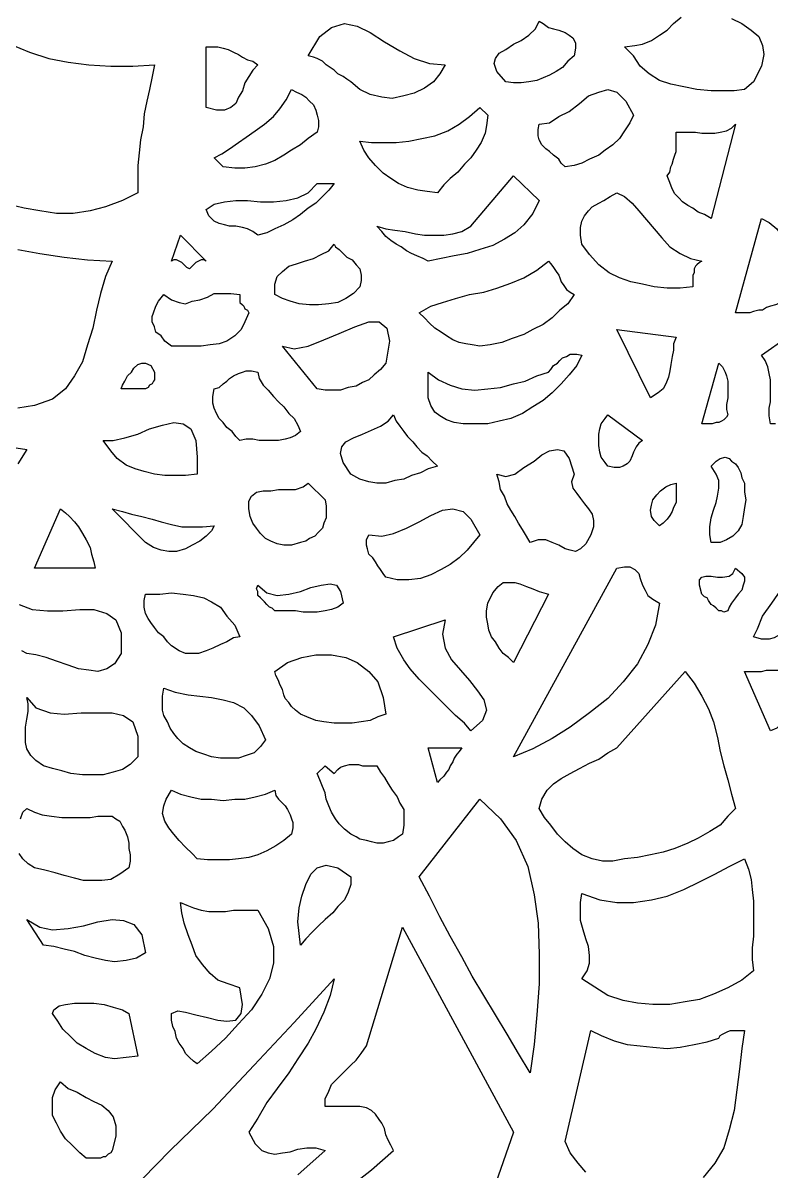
# Model space of a CAD drawing. Extents: x 0.02 to 6.9, y 0.03 to 9.01.
# Drawn here: x 5.116 to 5.696, y 3.195 to 4.085 of the extents above; entities that cross this region are included whole.
import ezdxf

# ---------------------------------------------------------------- set-up
doc = ezdxf.new("R2010")
doc.units = 0
doc.layers.add('1', color=7, linetype='Continuous')

msp = doc.modelspace()

# ---------------------------------------------------------------- linework, layer by layer
at = {"layer": '1'}
for points in [[(5.443, 4.052), (5.439, 4.045), (5.434, 4.039), (5.427, 4.034), (5.419, 4.03), (5.411, 4.028), (5.402, 4.026), (5.394, 4.027), (5.385, 4.029), (5.377, 4.033), (5.37, 4.039), (5.367, 4.041), (5.364, 4.043), (5.36, 4.045), (5.357, 4.048), (5.354, 4.05), (5.351, 4.052), (5.348, 4.055), (5.344, 4.057), (5.341, 4.058), (5.337, 4.059), (5.346, 4.074), (5.355, 4.081), (5.365, 4.084), (5.375, 4.082), (5.385, 4.077), (5.396, 4.07), (5.408, 4.063), (5.419, 4.057), (5.431, 4.053), (5.443, 4.052)], [(5.543, 4.059), (5.538, 4.055), (5.534, 4.05), (5.529, 4.047), (5.524, 4.044), (5.519, 4.042), (5.514, 4.04), (5.508, 4.039), (5.502, 4.038), (5.496, 4.038), (5.49, 4.039), (5.483, 4.047), (5.481, 4.053), (5.482, 4.057), (5.485, 4.061), (5.49, 4.064), (5.496, 4.068), (5.502, 4.071), (5.508, 4.075), (5.513, 4.08), (5.516, 4.086), (5.519, 4.084), (5.523, 4.081), (5.527, 4.08), (5.531, 4.079), (5.536, 4.077), (5.539, 4.075), (5.542, 4.073), (5.544, 4.069), (5.544, 4.065), (5.543, 4.059)], [(5.682, 4.039), (5.675, 4.033), (5.667, 4.032), (5.658, 4.032), (5.649, 4.032), (5.638, 4.033), (5.628, 4.035), (5.618, 4.037), (5.609, 4.04), (5.601, 4.045), (5.594, 4.051), (5.589, 4.059), (5.582, 4.066), (5.59, 4.067), (5.596, 4.068), (5.603, 4.071), (5.609, 4.075), (5.615, 4.079), (5.62, 4.084), (5.626, 4.089)], [(5.665, 4.088), (5.673, 4.084), (5.68, 4.079), (5.686, 4.074), (5.689, 4.067), (5.69, 4.06), (5.688, 4.051), (5.682, 4.039)], [(5.106, 4.068), (5.121, 4.062), (5.136, 4.057), (5.151, 4.054), (5.167, 4.052), (5.184, 4.051), (5.201, 4.051), (5.218, 4.052)], [(5.298, 4.052), (5.294, 4.048), (5.291, 4.043), (5.288, 4.038), (5.286, 4.032), (5.283, 4.027), (5.281, 4.022), (5.277, 4.019), (5.272, 4.017), (5.266, 4.017), (5.258, 4.019), (5.258, 4.066), (5.262, 4.066), (5.267, 4.066), (5.271, 4.065), (5.275, 4.064), (5.279, 4.062), (5.283, 4.06), (5.286, 4.058), (5.29, 4.056), (5.294, 4.055), (5.298, 4.052)], [(5.218, 4.052), (5.216, 4.043), (5.214, 4.033), (5.212, 4.024), (5.21, 4.014), (5.209, 4.004), (5.207, 3.994), (5.206, 3.984), (5.205, 3.974), (5.205, 3.964), (5.205, 3.953), (5.193, 3.947), (5.18, 3.942), (5.168, 3.939), (5.155, 3.937), (5.142, 3.937), (5.129, 3.939), (5.117, 3.941), (5.104, 3.944)], [(5.344, 4), (5.337, 3.995), (5.331, 3.99), (5.324, 3.986), (5.318, 3.982), (5.311, 3.978), (5.304, 3.975), (5.296, 3.973), (5.288, 3.972), (5.28, 3.972), (5.271, 3.973), (5.264, 3.98), (5.27, 3.983), (5.276, 3.987), (5.283, 3.992), (5.289, 3.996), (5.296, 4.001), (5.303, 4.006), (5.31, 4.012), (5.315, 4.018), (5.32, 4.025), (5.324, 4.033), (5.328, 4.031), (5.332, 4.029), (5.335, 4.027), (5.338, 4.024), (5.341, 4.021), (5.343, 4.017), (5.344, 4.013), (5.345, 4.009), (5.345, 4.004), (5.344, 4)], [(5.589, 4.013), (5.586, 4.007), (5.582, 4.001), (5.578, 3.995), (5.573, 3.99), (5.567, 3.986), (5.562, 3.982), (5.555, 3.979), (5.549, 3.976), (5.543, 3.974), (5.536, 3.973), (5.533, 3.976), (5.531, 3.979), (5.527, 3.982), (5.524, 3.985), (5.521, 3.987), (5.518, 3.99), (5.516, 3.994), (5.515, 3.997), (5.515, 4.002), (5.516, 4.006), (5.524, 4.007), (5.531, 4.012), (5.539, 4.016), (5.547, 4.022), (5.554, 4.028), (5.562, 4.031), (5.569, 4.033), (5.576, 4.031), (5.583, 4.024), (5.589, 4.013)], [(5.476, 4.013), (5.475, 4.005), (5.474, 3.999), (5.471, 3.992), (5.467, 3.986), (5.463, 3.98), (5.458, 3.975), (5.453, 3.969), (5.447, 3.964), (5.442, 3.959), (5.437, 3.953), (5.429, 3.954), (5.422, 3.955), (5.414, 3.957), (5.407, 3.96), (5.401, 3.964), (5.395, 3.968), (5.389, 3.974), (5.384, 3.98), (5.38, 3.986), (5.377, 3.993), (5.386, 3.992), (5.395, 3.992), (5.405, 3.992), (5.415, 3.993), (5.425, 3.995), (5.435, 3.997), (5.445, 4.001), (5.454, 4.006), (5.462, 4.012), (5.47, 4.019), (5.476, 4.013)], [(5.649, 3.933), (5.644, 3.936), (5.639, 3.938), (5.635, 3.941), (5.631, 3.943), (5.627, 3.946), (5.624, 3.949), (5.621, 3.952), (5.619, 3.956), (5.617, 3.961), (5.615, 3.966), (5.617, 3.969), (5.618, 3.973), (5.619, 3.975), (5.62, 3.979), (5.621, 3.982), (5.622, 3.985), (5.622, 3.989), (5.622, 3.992), (5.622, 3.996), (5.622, 4), (5.627, 4), (5.632, 4), (5.637, 4), (5.642, 3.999), (5.647, 3.999), (5.652, 3.999), (5.656, 4), (5.661, 4.001), (5.665, 4.003), (5.668, 4.006), (5.649, 3.933)], [(5.357, 3.96), (5.353, 3.955), (5.348, 3.95), (5.343, 3.945), (5.337, 3.941), (5.331, 3.936), (5.325, 3.932), (5.318, 3.928), (5.311, 3.925), (5.305, 3.922), (5.298, 3.92), (5.294, 3.923), (5.29, 3.925), (5.286, 3.926), (5.281, 3.927), (5.276, 3.927), (5.272, 3.928), (5.268, 3.929), (5.264, 3.931), (5.26, 3.935), (5.258, 3.94), (5.264, 3.944), (5.272, 3.946), (5.281, 3.947), (5.29, 3.947), (5.3, 3.946), (5.31, 3.946), (5.32, 3.947), (5.329, 3.949), (5.337, 3.953), (5.344, 3.96), (5.357, 3.96)], [(5.516, 3.947), (5.511, 3.937), (5.504, 3.928), (5.497, 3.922), (5.489, 3.917), (5.48, 3.912), (5.47, 3.909), (5.46, 3.906), (5.45, 3.904), (5.44, 3.902), (5.43, 3.9), (5.426, 3.902), (5.421, 3.904), (5.417, 3.906), (5.413, 3.908), (5.409, 3.911), (5.405, 3.913), (5.401, 3.916), (5.397, 3.919), (5.394, 3.923), (5.39, 3.927), (5.397, 3.925), (5.404, 3.924), (5.412, 3.923), (5.42, 3.921), (5.427, 3.92), (5.435, 3.92), (5.442, 3.92), (5.449, 3.921), (5.456, 3.923), (5.463, 3.927), (5.496, 3.966), (5.516, 3.947)], [(5.642, 3.9), (5.64, 3.899), (5.638, 3.897), (5.637, 3.896), (5.636, 3.894), (5.636, 3.891), (5.635, 3.889), (5.635, 3.886), (5.635, 3.883), (5.635, 3.88), (5.625, 3.879), (5.615, 3.879), (5.605, 3.88), (5.596, 3.882), (5.587, 3.884), (5.578, 3.887), (5.57, 3.891), (5.562, 3.897), (5.555, 3.905), (5.549, 3.913), (5.548, 3.92), (5.548, 3.926), (5.549, 3.931), (5.551, 3.935), (5.554, 3.939), (5.557, 3.942), (5.562, 3.945), (5.566, 3.947), (5.571, 3.95), (5.576, 3.953), (5.582, 3.95), (5.588, 3.945), (5.593, 3.939), (5.599, 3.932), (5.605, 3.925), (5.611, 3.918), (5.617, 3.911), (5.625, 3.906), (5.633, 3.902), (5.642, 3.9)], [(5.701, 3.867), (5.699, 3.866), (5.695, 3.865), (5.692, 3.864), (5.689, 3.862), (5.686, 3.862), (5.682, 3.861), (5.679, 3.86), (5.676, 3.86), (5.672, 3.86), (5.668, 3.86), (5.688, 3.933), (5.694, 3.93), (5.7, 3.925), (5.704, 3.919), (5.706, 3.912), (5.708, 3.905), (5.708, 3.897), (5.708, 3.889), (5.706, 3.881), (5.704, 3.874), (5.701, 3.867)], [(5.258, 3.9), (5.256, 3.901), (5.254, 3.901), (5.252, 3.9), (5.25, 3.899), (5.249, 3.898), (5.247, 3.896), (5.246, 3.895), (5.245, 3.894), (5.243, 3.895), (5.242, 3.896), (5.24, 3.898), (5.239, 3.899), (5.237, 3.9), (5.235, 3.901), (5.233, 3.901), (5.231, 3.9), (5.238, 3.92), (5.258, 3.9)], [(5.112, 3.909), (5.129, 3.906), (5.148, 3.903), (5.166, 3.901), (5.185, 3.9)], [(5.377, 3.88), (5.372, 3.875), (5.366, 3.871), (5.36, 3.868), (5.353, 3.867), (5.345, 3.866), (5.338, 3.866), (5.33, 3.867), (5.323, 3.869), (5.317, 3.871), (5.311, 3.874), (5.311, 3.882), (5.313, 3.888), (5.317, 3.892), (5.322, 3.896), (5.328, 3.898), (5.334, 3.9), (5.341, 3.902), (5.347, 3.905), (5.353, 3.908), (5.357, 3.913), (5.358, 3.911), (5.361, 3.909), (5.364, 3.906), (5.367, 3.903), (5.371, 3.901), (5.374, 3.897), (5.377, 3.894), (5.378, 3.889), (5.378, 3.885), (5.377, 3.88)], [(5.185, 3.9), (5.18, 3.888), (5.176, 3.875), (5.173, 3.862), (5.17, 3.848), (5.166, 3.835), (5.162, 3.822), (5.156, 3.811), (5.149, 3.801), (5.139, 3.793), (5.125, 3.788), (5.112, 3.786)], [(5.543, 3.874), (5.538, 3.867), (5.532, 3.862), (5.526, 3.856), (5.519, 3.851), (5.511, 3.847), (5.504, 3.843), (5.495, 3.84), (5.487, 3.837), (5.478, 3.835), (5.47, 3.834), (5.464, 3.835), (5.459, 3.836), (5.454, 3.837), (5.449, 3.839), (5.444, 3.842), (5.44, 3.845), (5.435, 3.848), (5.431, 3.852), (5.427, 3.856), (5.423, 3.86), (5.432, 3.865), (5.441, 3.868), (5.451, 3.871), (5.462, 3.874), (5.473, 3.876), (5.483, 3.879), (5.494, 3.883), (5.504, 3.887), (5.514, 3.893), (5.523, 3.9), (5.525, 3.898), (5.527, 3.895), (5.529, 3.892), (5.531, 3.889), (5.532, 3.887), (5.533, 3.884), (5.535, 3.881), (5.537, 3.878), (5.54, 3.876), (5.543, 3.874)], [(5.284, 3.874), (5.284, 3.872), (5.284, 3.87), (5.284, 3.868), (5.286, 3.866), (5.287, 3.865), (5.288, 3.863), (5.29, 3.862), (5.291, 3.86), (5.288, 3.853), (5.285, 3.847), (5.28, 3.842), (5.274, 3.838), (5.268, 3.836), (5.261, 3.835), (5.254, 3.834), (5.246, 3.834), (5.239, 3.834), (5.231, 3.834), (5.226, 3.838), (5.223, 3.842), (5.219, 3.845), (5.218, 3.849), (5.216, 3.853), (5.216, 3.857), (5.217, 3.86), (5.219, 3.865), (5.221, 3.869), (5.225, 3.874), (5.231, 3.87), (5.237, 3.868), (5.242, 3.867), (5.247, 3.869), (5.253, 3.87), (5.259, 3.872), (5.264, 3.875), (5.271, 3.875), (5.277, 3.875), (5.284, 3.874)], [(5.397, 3.821), (5.393, 3.816), (5.388, 3.812), (5.384, 3.808), (5.379, 3.806), (5.374, 3.803), (5.368, 3.802), (5.362, 3.8), (5.356, 3.8), (5.35, 3.8), (5.344, 3.801), (5.317, 3.834), (5.326, 3.832), (5.337, 3.834), (5.349, 3.839), (5.361, 3.844), (5.373, 3.849), (5.384, 3.853), (5.392, 3.853), (5.398, 3.848), (5.4, 3.838), (5.397, 3.821)], [(5.622, 3.841), (5.62, 3.836), (5.62, 3.831), (5.619, 3.826), (5.618, 3.82), (5.617, 3.815), (5.616, 3.81), (5.614, 3.805), (5.612, 3.801), (5.608, 3.798), (5.602, 3.794), (5.576, 3.847), (5.622, 3.841)], [(5.699, 3.774), (5.695, 3.774), (5.694, 3.78), (5.694, 3.786), (5.695, 3.791), (5.695, 3.797), (5.695, 3.802), (5.695, 3.808), (5.694, 3.813), (5.693, 3.818), (5.691, 3.823), (5.688, 3.827), (5.708, 3.841)], [(5.549, 3.827), (5.545, 3.819), (5.539, 3.812), (5.533, 3.805), (5.526, 3.798), (5.519, 3.792), (5.511, 3.787), (5.503, 3.782), (5.494, 3.778), (5.485, 3.776), (5.476, 3.774), (5.47, 3.774), (5.463, 3.774), (5.457, 3.774), (5.45, 3.775), (5.444, 3.777), (5.439, 3.78), (5.435, 3.783), (5.432, 3.788), (5.43, 3.794), (5.43, 3.801), (5.43, 3.814), (5.438, 3.808), (5.447, 3.804), (5.456, 3.801), (5.466, 3.8), (5.476, 3.801), (5.486, 3.802), (5.496, 3.805), (5.505, 3.807), (5.514, 3.811), (5.523, 3.814), (5.525, 3.816), (5.527, 3.819), (5.53, 3.821), (5.532, 3.823), (5.534, 3.825), (5.537, 3.826), (5.54, 3.828), (5.543, 3.828), (5.545, 3.828), (5.549, 3.827)], [(5.218, 3.814), (5.218, 3.812), (5.218, 3.81), (5.218, 3.808), (5.217, 3.807), (5.216, 3.805), (5.214, 3.804), (5.213, 3.802), (5.211, 3.801), (5.192, 3.801), (5.193, 3.804), (5.195, 3.807), (5.197, 3.811), (5.2, 3.814), (5.202, 3.817), (5.205, 3.82), (5.208, 3.821), (5.211, 3.821), (5.215, 3.819), (5.218, 3.814)], [(5.662, 3.781), (5.661, 3.779), (5.659, 3.777), (5.657, 3.776), (5.655, 3.775), (5.653, 3.775), (5.65, 3.774), (5.648, 3.774), (5.645, 3.774), (5.642, 3.774), (5.655, 3.821), (5.658, 3.818), (5.66, 3.814), (5.661, 3.811), (5.662, 3.807), (5.662, 3.802), (5.662, 3.798), (5.662, 3.794), (5.661, 3.789), (5.661, 3.785), (5.662, 3.781)], [(5.331, 3.768), (5.327, 3.765), (5.323, 3.763), (5.319, 3.762), (5.314, 3.761), (5.309, 3.761), (5.304, 3.761), (5.299, 3.761), (5.294, 3.762), (5.289, 3.762), (5.284, 3.761), (5.281, 3.764), (5.278, 3.768), (5.274, 3.771), (5.271, 3.775), (5.268, 3.778), (5.266, 3.782), (5.264, 3.786), (5.263, 3.79), (5.263, 3.795), (5.264, 3.801), (5.268, 3.802), (5.271, 3.805), (5.274, 3.807), (5.276, 3.809), (5.279, 3.811), (5.283, 3.813), (5.286, 3.814), (5.289, 3.815), (5.293, 3.815), (5.298, 3.814), (5.299, 3.809), (5.302, 3.804), (5.306, 3.8), (5.31, 3.795), (5.314, 3.791), (5.318, 3.787), (5.322, 3.782), (5.326, 3.778), (5.329, 3.773), (5.331, 3.768)], [(5.437, 3.741), (5.43, 3.739), (5.424, 3.736), (5.417, 3.734), (5.411, 3.731), (5.404, 3.73), (5.397, 3.728), (5.39, 3.728), (5.384, 3.729), (5.377, 3.731), (5.37, 3.735), (5.364, 3.744), (5.362, 3.751), (5.363, 3.756), (5.366, 3.76), (5.372, 3.763), (5.379, 3.766), (5.386, 3.769), (5.393, 3.772), (5.399, 3.776), (5.403, 3.781), (5.405, 3.776), (5.408, 3.772), (5.411, 3.768), (5.414, 3.764), (5.418, 3.76), (5.421, 3.756), (5.425, 3.752), (5.429, 3.749), (5.433, 3.745), (5.437, 3.741)], [(5.596, 3.761), (5.593, 3.759), (5.591, 3.756), (5.589, 3.752), (5.588, 3.749), (5.586, 3.745), (5.584, 3.743), (5.581, 3.741), (5.578, 3.74), (5.574, 3.74), (5.569, 3.741), (5.567, 3.744), (5.564, 3.748), (5.563, 3.752), (5.562, 3.757), (5.562, 3.761), (5.562, 3.766), (5.563, 3.77), (5.564, 3.774), (5.567, 3.778), (5.569, 3.781), (5.596, 3.761)], [(5.251, 3.748), (5.251, 3.735), (5.242, 3.734), (5.234, 3.734), (5.226, 3.734), (5.218, 3.735), (5.21, 3.737), (5.203, 3.739), (5.196, 3.742), (5.189, 3.747), (5.184, 3.753), (5.178, 3.761), (5.186, 3.761), (5.195, 3.763), (5.205, 3.766), (5.214, 3.77), (5.224, 3.773), (5.233, 3.775), (5.24, 3.774), (5.246, 3.77), (5.25, 3.761), (5.251, 3.748)], [(5.099, 3.757), (5.119, 3.754)], [(5.119, 3.754), (5.112, 3.743)], [(5.556, 3.688), (5.552, 3.681), (5.548, 3.677), (5.544, 3.675), (5.54, 3.676), (5.536, 3.677), (5.531, 3.68), (5.526, 3.682), (5.521, 3.684), (5.515, 3.684), (5.509, 3.682), (5.506, 3.687), (5.503, 3.692), (5.5, 3.697), (5.497, 3.702), (5.494, 3.707), (5.491, 3.712), (5.489, 3.718), (5.486, 3.723), (5.485, 3.729), (5.483, 3.735), (5.49, 3.733), (5.497, 3.735), (5.504, 3.74), (5.512, 3.745), (5.518, 3.75), (5.524, 3.753), (5.53, 3.754), (5.535, 3.753), (5.539, 3.747), (5.543, 3.735), (5.541, 3.729), (5.542, 3.724), (5.545, 3.72), (5.548, 3.716), (5.551, 3.712), (5.554, 3.708), (5.557, 3.704), (5.558, 3.699), (5.558, 3.694), (5.556, 3.688)], [(5.675, 3.728), (5.675, 3.721), (5.676, 3.715), (5.675, 3.709), (5.674, 3.702), (5.673, 3.696), (5.67, 3.691), (5.666, 3.687), (5.661, 3.684), (5.656, 3.682), (5.649, 3.682), (5.648, 3.688), (5.648, 3.694), (5.649, 3.701), (5.651, 3.707), (5.653, 3.713), (5.654, 3.718), (5.655, 3.724), (5.655, 3.73), (5.653, 3.735), (5.649, 3.741), (5.653, 3.745), (5.656, 3.747), (5.66, 3.748), (5.663, 3.747), (5.665, 3.745), (5.668, 3.743), (5.67, 3.74), (5.672, 3.736), (5.673, 3.732), (5.675, 3.728)], [(5.35, 3.715), (5.351, 3.71), (5.351, 3.705), (5.351, 3.701), (5.349, 3.697), (5.348, 3.693), (5.345, 3.69), (5.342, 3.687), (5.338, 3.685), (5.335, 3.683), (5.331, 3.682), (5.324, 3.68), (5.318, 3.68), (5.313, 3.681), (5.308, 3.683), (5.304, 3.685), (5.3, 3.689), (5.297, 3.693), (5.294, 3.697), (5.292, 3.702), (5.291, 3.708), (5.291, 3.714), (5.293, 3.718), (5.297, 3.721), (5.302, 3.722), (5.308, 3.722), (5.314, 3.723), (5.321, 3.723), (5.327, 3.723), (5.333, 3.725), (5.337, 3.728), (5.35, 3.715)], [(5.622, 3.728), (5.622, 3.724), (5.622, 3.72), (5.622, 3.716), (5.622, 3.713), (5.62, 3.709), (5.619, 3.706), (5.617, 3.703), (5.615, 3.7), (5.612, 3.697), (5.609, 3.695), (5.605, 3.699), (5.603, 3.702), (5.602, 3.707), (5.603, 3.711), (5.604, 3.715), (5.607, 3.719), (5.61, 3.722), (5.614, 3.725), (5.618, 3.727), (5.622, 3.728)], [(5.172, 3.662), (5.125, 3.662), (5.145, 3.708), (5.149, 3.705), (5.152, 3.702), (5.156, 3.698), (5.159, 3.694), (5.162, 3.689), (5.165, 3.684), (5.168, 3.678), (5.169, 3.673), (5.171, 3.667), (5.172, 3.662)], [(5.264, 3.695), (5.262, 3.691), (5.258, 3.687), (5.253, 3.683), (5.247, 3.68), (5.242, 3.677), (5.235, 3.675), (5.229, 3.675), (5.223, 3.676), (5.217, 3.678), (5.211, 3.682), (5.185, 3.708), (5.193, 3.706), (5.2, 3.704), (5.208, 3.702), (5.216, 3.7), (5.223, 3.698), (5.231, 3.696), (5.239, 3.694), (5.247, 3.694), (5.255, 3.694), (5.264, 3.695)], [(5.47, 3.688), (5.465, 3.682), (5.46, 3.676), (5.454, 3.67), (5.447, 3.665), (5.44, 3.661), (5.432, 3.657), (5.424, 3.654), (5.415, 3.653), (5.406, 3.653), (5.397, 3.655), (5.395, 3.658), (5.393, 3.661), (5.391, 3.664), (5.389, 3.667), (5.387, 3.67), (5.384, 3.673), (5.383, 3.677), (5.382, 3.68), (5.382, 3.684), (5.384, 3.688), (5.394, 3.687), (5.403, 3.689), (5.413, 3.693), (5.423, 3.698), (5.432, 3.703), (5.441, 3.707), (5.449, 3.708), (5.457, 3.706), (5.463, 3.7), (5.47, 3.688)], [(5.609, 3.635), (5.606, 3.618), (5.6, 3.603), (5.592, 3.588), (5.581, 3.574), (5.569, 3.561), (5.555, 3.55), (5.54, 3.539), (5.526, 3.53), (5.511, 3.522), (5.496, 3.516), (5.576, 3.662), (5.582, 3.663), (5.586, 3.663), (5.59, 3.661), (5.593, 3.658), (5.594, 3.654), (5.596, 3.649), (5.598, 3.645), (5.6, 3.641), (5.604, 3.638), (5.609, 3.635)], [(5.662, 3.629), (5.659, 3.628), (5.657, 3.629), (5.655, 3.629), (5.653, 3.631), (5.651, 3.633), (5.649, 3.634), (5.647, 3.637), (5.646, 3.639), (5.644, 3.64), (5.642, 3.642), (5.64, 3.649), (5.64, 3.653), (5.642, 3.655), (5.645, 3.656), (5.649, 3.656), (5.654, 3.655), (5.658, 3.655), (5.663, 3.656), (5.666, 3.658), (5.668, 3.662), (5.673, 3.658), (5.675, 3.655), (5.675, 3.652), (5.674, 3.649), (5.673, 3.645), (5.67, 3.642), (5.668, 3.639), (5.665, 3.635), (5.663, 3.632), (5.662, 3.629)], [(5.728, 3.629), (5.723, 3.627), (5.718, 3.625), (5.714, 3.622), (5.711, 3.618), (5.707, 3.614), (5.703, 3.611), (5.698, 3.608), (5.694, 3.607), (5.688, 3.607), (5.682, 3.609), (5.685, 3.615), (5.689, 3.625), (5.696, 3.635), (5.703, 3.645), (5.71, 3.654), (5.717, 3.66), (5.723, 3.661), (5.727, 3.658), (5.729, 3.647), (5.728, 3.629)], [(5.364, 3.635), (5.36, 3.632), (5.355, 3.63), (5.35, 3.629), (5.344, 3.628), (5.339, 3.628), (5.333, 3.628), (5.327, 3.629), (5.322, 3.629), (5.316, 3.629), (5.311, 3.629), (5.309, 3.631), (5.307, 3.632), (5.305, 3.634), (5.303, 3.636), (5.302, 3.637), (5.3, 3.639), (5.298, 3.641), (5.298, 3.644), (5.297, 3.646), (5.298, 3.649), (5.305, 3.643), (5.313, 3.641), (5.322, 3.642), (5.331, 3.644), (5.339, 3.647), (5.347, 3.649), (5.354, 3.65), (5.359, 3.649), (5.362, 3.644), (5.364, 3.635)], [(5.496, 3.589), (5.492, 3.593), (5.488, 3.596), (5.485, 3.6), (5.482, 3.605), (5.479, 3.609), (5.477, 3.614), (5.476, 3.619), (5.475, 3.624), (5.475, 3.629), (5.476, 3.635), (5.48, 3.643), (5.484, 3.648), (5.488, 3.651), (5.492, 3.651), (5.497, 3.651), (5.501, 3.65), (5.506, 3.648), (5.511, 3.646), (5.516, 3.644), (5.523, 3.642), (5.496, 3.589)], [(5.284, 3.609), (5.279, 3.608), (5.274, 3.605), (5.269, 3.603), (5.263, 3.6), (5.258, 3.598), (5.252, 3.596), (5.247, 3.596), (5.242, 3.596), (5.237, 3.598), (5.231, 3.602), (5.228, 3.605), (5.225, 3.609), (5.221, 3.612), (5.218, 3.616), (5.215, 3.62), (5.213, 3.623), (5.211, 3.627), (5.21, 3.632), (5.21, 3.637), (5.211, 3.642), (5.222, 3.642), (5.231, 3.643), (5.24, 3.642), (5.248, 3.641), (5.256, 3.639), (5.262, 3.636), (5.269, 3.632), (5.274, 3.625), (5.28, 3.618), (5.284, 3.609)], [(5.113, 3.634), (5.123, 3.63), (5.135, 3.629), (5.147, 3.629), (5.16, 3.63), (5.171, 3.63), (5.181, 3.627), (5.188, 3.622), (5.192, 3.612), (5.192, 3.596)], [(5.463, 3.536), (5.458, 3.542), (5.451, 3.548), (5.444, 3.555), (5.437, 3.562), (5.43, 3.569), (5.423, 3.576), (5.416, 3.584), (5.411, 3.591), (5.406, 3.6), (5.403, 3.609), (5.443, 3.622), (5.441, 3.611), (5.443, 3.6), (5.448, 3.591), (5.455, 3.583), (5.462, 3.575), (5.468, 3.567), (5.473, 3.56), (5.475, 3.552), (5.472, 3.544), (5.463, 3.536)], [(5.192, 3.596), (5.187, 3.588), (5.181, 3.584), (5.174, 3.582), (5.167, 3.583), (5.159, 3.584), (5.151, 3.587), (5.142, 3.59), (5.134, 3.593), (5.126, 3.595), (5.119, 3.596), (5.115, 3.598)], [(5.397, 3.549), (5.391, 3.547), (5.385, 3.544), (5.378, 3.543), (5.371, 3.542), (5.364, 3.542), (5.357, 3.542), (5.349, 3.543), (5.343, 3.544), (5.336, 3.547), (5.331, 3.549), (5.327, 3.552), (5.324, 3.555), (5.322, 3.558), (5.319, 3.561), (5.318, 3.564), (5.317, 3.568), (5.315, 3.572), (5.314, 3.575), (5.312, 3.579), (5.311, 3.582), (5.321, 3.589), (5.332, 3.593), (5.343, 3.595), (5.355, 3.595), (5.366, 3.593), (5.375, 3.589), (5.384, 3.582), (5.391, 3.574), (5.395, 3.562), (5.397, 3.549)], [(5.668, 3.476), (5.662, 3.47), (5.656, 3.463), (5.648, 3.458), (5.639, 3.453), (5.631, 3.449), (5.621, 3.445), (5.612, 3.442), (5.602, 3.44), (5.592, 3.438), (5.582, 3.437), (5.573, 3.435), (5.565, 3.435), (5.557, 3.437), (5.549, 3.44), (5.542, 3.445), (5.536, 3.45), (5.53, 3.456), (5.525, 3.463), (5.52, 3.469), (5.516, 3.476), (5.518, 3.483), (5.522, 3.49), (5.527, 3.495), (5.533, 3.499), (5.54, 3.503), (5.547, 3.507), (5.555, 3.511), (5.562, 3.514), (5.569, 3.519), (5.576, 3.523), (5.629, 3.582), (5.636, 3.573), (5.642, 3.563), (5.647, 3.553), (5.651, 3.543), (5.654, 3.531), (5.656, 3.52), (5.659, 3.509), (5.662, 3.498), (5.665, 3.487), (5.668, 3.476)], [(5.715, 3.576), (5.711, 3.572), (5.709, 3.568), (5.709, 3.564), (5.708, 3.56), (5.707, 3.555), (5.707, 3.55), (5.706, 3.546), (5.704, 3.542), (5.7, 3.538), (5.695, 3.536), (5.675, 3.582), (5.679, 3.582), (5.683, 3.582), (5.688, 3.582), (5.692, 3.583), (5.697, 3.583), (5.701, 3.583), (5.705, 3.582), (5.709, 3.581), (5.712, 3.579), (5.715, 3.576)], [(5.304, 3.529), (5.3, 3.524), (5.295, 3.519), (5.289, 3.517), (5.283, 3.515), (5.276, 3.515), (5.269, 3.515), (5.262, 3.516), (5.256, 3.518), (5.25, 3.52), (5.245, 3.523), (5.24, 3.526), (5.236, 3.53), (5.233, 3.534), (5.23, 3.538), (5.228, 3.543), (5.225, 3.548), (5.224, 3.552), (5.224, 3.558), (5.224, 3.563), (5.225, 3.569), (5.234, 3.566), (5.244, 3.564), (5.253, 3.563), (5.262, 3.562), (5.271, 3.56), (5.279, 3.558), (5.287, 3.554), (5.293, 3.548), (5.299, 3.54), (5.304, 3.529)], [(5.205, 3.516), (5.199, 3.51), (5.193, 3.506), (5.186, 3.504), (5.178, 3.502), (5.17, 3.502), (5.162, 3.502), (5.153, 3.503), (5.146, 3.505), (5.139, 3.507), (5.132, 3.509), (5.126, 3.513), (5.122, 3.517), (5.119, 3.522), (5.118, 3.527), (5.118, 3.533), (5.118, 3.539), (5.119, 3.545), (5.12, 3.551), (5.12, 3.557), (5.119, 3.562), (5.126, 3.554), (5.137, 3.55), (5.148, 3.549), (5.161, 3.55), (5.173, 3.55), (5.185, 3.55), (5.194, 3.548), (5.201, 3.543), (5.205, 3.532), (5.205, 3.516)], [(5.456, 3.523), (5.454, 3.52), (5.452, 3.518), (5.45, 3.515), (5.449, 3.512), (5.447, 3.509), (5.446, 3.506), (5.444, 3.504), (5.442, 3.501), (5.439, 3.498), (5.437, 3.496), (5.43, 3.523), (5.456, 3.523)], [(5.357, 3.503), (5.36, 3.506), (5.362, 3.508), (5.365, 3.509), (5.369, 3.51), (5.372, 3.51), (5.376, 3.51), (5.379, 3.509), (5.383, 3.509), (5.387, 3.509), (5.39, 3.509), (5.393, 3.504), (5.396, 3.5), (5.399, 3.495), (5.402, 3.49), (5.406, 3.485), (5.408, 3.48), (5.411, 3.475), (5.411, 3.469), (5.411, 3.463), (5.41, 3.456), (5.407, 3.454), (5.403, 3.451), (5.399, 3.45), (5.395, 3.449), (5.39, 3.449), (5.386, 3.45), (5.382, 3.451), (5.377, 3.452), (5.374, 3.454), (5.37, 3.456), (5.365, 3.46), (5.361, 3.464), (5.358, 3.468), (5.355, 3.473), (5.353, 3.478), (5.351, 3.483), (5.35, 3.488), (5.348, 3.493), (5.346, 3.498), (5.344, 3.503), (5.35, 3.509), (5.357, 3.503)], [(5.311, 3.49), (5.312, 3.486), (5.314, 3.483), (5.317, 3.48), (5.319, 3.478), (5.321, 3.475), (5.323, 3.471), (5.324, 3.468), (5.325, 3.465), (5.325, 3.461), (5.324, 3.456), (5.318, 3.451), (5.312, 3.447), (5.305, 3.443), (5.298, 3.44), (5.291, 3.438), (5.283, 3.437), (5.276, 3.436), (5.268, 3.436), (5.259, 3.436), (5.251, 3.437), (5.247, 3.441), (5.242, 3.446), (5.237, 3.451), (5.233, 3.456), (5.229, 3.461), (5.226, 3.466), (5.224, 3.472), (5.225, 3.478), (5.227, 3.483), (5.231, 3.49), (5.238, 3.487), (5.246, 3.485), (5.254, 3.483), (5.262, 3.483), (5.271, 3.482), (5.28, 3.483), (5.288, 3.483), (5.296, 3.485), (5.304, 3.487), (5.311, 3.49)], [(5.509, 3.271), (5.5, 3.286), (5.491, 3.301), (5.482, 3.316), (5.473, 3.331), (5.464, 3.346), (5.456, 3.361), (5.447, 3.377), (5.439, 3.392), (5.431, 3.408), (5.423, 3.423), (5.47, 3.483), (5.486, 3.468), (5.498, 3.451), (5.507, 3.431), (5.512, 3.409), (5.515, 3.387), (5.516, 3.363), (5.516, 3.34), (5.514, 3.316), (5.512, 3.293), (5.509, 3.271)], [(5.185, 3.47), (5.188, 3.468), (5.191, 3.466), (5.193, 3.462), (5.195, 3.459), (5.197, 3.454), (5.198, 3.449), (5.198, 3.445), (5.199, 3.44), (5.199, 3.435), (5.198, 3.43), (5.191, 3.425), (5.184, 3.421), (5.177, 3.42), (5.17, 3.42), (5.163, 3.42), (5.156, 3.422), (5.148, 3.424), (5.141, 3.426), (5.133, 3.428), (5.125, 3.43), (5.12, 3.433), (5.116, 3.437), (5.113, 3.441)], [(5.114, 3.468), (5.116, 3.473), (5.119, 3.476), (5.125, 3.473), (5.131, 3.471), (5.138, 3.47), (5.146, 3.469), (5.153, 3.469), (5.161, 3.469), (5.168, 3.469), (5.174, 3.47), (5.18, 3.47), (5.185, 3.47)], [(5.682, 3.35), (5.673, 3.343), (5.662, 3.337), (5.651, 3.332), (5.64, 3.328), (5.629, 3.326), (5.617, 3.324), (5.604, 3.324), (5.592, 3.325), (5.581, 3.327), (5.569, 3.331), (5.549, 3.344), (5.553, 3.35), (5.555, 3.356), (5.555, 3.362), (5.554, 3.369), (5.552, 3.375), (5.55, 3.382), (5.548, 3.389), (5.548, 3.395), (5.548, 3.403), (5.549, 3.41), (5.563, 3.405), (5.576, 3.403), (5.589, 3.403), (5.603, 3.405), (5.615, 3.408), (5.628, 3.413), (5.64, 3.419), (5.652, 3.425), (5.663, 3.431), (5.675, 3.437), (5.678, 3.429), (5.68, 3.421), (5.681, 3.413), (5.682, 3.404), (5.682, 3.395), (5.682, 3.386), (5.682, 3.377), (5.681, 3.368), (5.681, 3.359), (5.682, 3.35)], [(5.37, 3.423), (5.37, 3.417), (5.368, 3.411), (5.365, 3.405), (5.36, 3.4), (5.356, 3.395), (5.35, 3.39), (5.345, 3.385), (5.34, 3.38), (5.335, 3.375), (5.331, 3.37), (5.33, 3.379), (5.329, 3.388), (5.33, 3.399), (5.332, 3.408), (5.335, 3.417), (5.339, 3.425), (5.344, 3.43), (5.351, 3.432), (5.36, 3.43), (5.37, 3.423)], [(5.298, 3.397), (5.306, 3.383), (5.31, 3.369), (5.31, 3.356), (5.307, 3.344), (5.301, 3.332), (5.293, 3.32), (5.283, 3.309), (5.273, 3.298), (5.262, 3.288), (5.251, 3.278), (5.248, 3.28), (5.245, 3.283), (5.242, 3.286), (5.24, 3.29), (5.237, 3.294), (5.235, 3.298), (5.234, 3.303), (5.232, 3.307), (5.231, 3.312), (5.231, 3.317), (5.236, 3.319), (5.242, 3.318), (5.25, 3.316), (5.259, 3.314), (5.267, 3.312), (5.274, 3.311), (5.281, 3.312), (5.285, 3.317), (5.286, 3.324), (5.284, 3.337), (5.275, 3.34), (5.267, 3.343), (5.261, 3.348), (5.255, 3.355), (5.25, 3.362), (5.247, 3.37), (5.244, 3.378), (5.241, 3.387), (5.239, 3.395), (5.238, 3.403), (5.243, 3.401), (5.248, 3.399), (5.254, 3.397), (5.26, 3.396), (5.266, 3.396), (5.273, 3.396), (5.279, 3.397), (5.285, 3.397), (5.291, 3.397), (5.298, 3.397)], [(5.211, 3.364), (5.204, 3.36), (5.196, 3.358), (5.187, 3.357), (5.18, 3.358), (5.172, 3.36), (5.164, 3.362), (5.156, 3.365), (5.148, 3.367), (5.14, 3.369), (5.132, 3.37), (5.119, 3.39), (5.129, 3.384), (5.139, 3.382), (5.151, 3.383), (5.163, 3.385), (5.174, 3.388), (5.185, 3.39), (5.194, 3.389), (5.202, 3.386), (5.208, 3.378), (5.211, 3.364)], [(5.367, 3.181), (5.386, 3.196), (5.403, 3.211), (5.401, 3.215), (5.399, 3.219), (5.397, 3.223), (5.396, 3.228), (5.394, 3.232), (5.392, 3.235), (5.389, 3.239), (5.386, 3.242), (5.382, 3.244), (5.377, 3.245), (5.35, 3.245), (5.35, 3.251), (5.353, 3.257), (5.355, 3.262), (5.36, 3.267), (5.365, 3.272), (5.37, 3.277), (5.374, 3.281), (5.378, 3.286), (5.382, 3.292), (5.384, 3.298), (5.41, 3.384), (5.496, 3.225)], [(5.198, 3.178), (5.23, 3.211), (5.263, 3.243), (5.295, 3.277), (5.326, 3.31), (5.357, 3.344), (5.354, 3.331), (5.349, 3.318), (5.343, 3.305), (5.337, 3.294), (5.329, 3.282), (5.322, 3.271), (5.313, 3.259), (5.305, 3.248), (5.298, 3.236), (5.291, 3.225), (5.296, 3.216), (5.301, 3.211), (5.306, 3.209), (5.311, 3.208), (5.317, 3.209), (5.323, 3.21), (5.329, 3.212), (5.336, 3.213), (5.343, 3.213), (5.35, 3.211), (5.329, 3.192)], [(5.205, 3.284), (5.196, 3.283), (5.187, 3.282), (5.18, 3.283), (5.172, 3.286), (5.165, 3.29), (5.158, 3.294), (5.153, 3.299), (5.147, 3.305), (5.143, 3.311), (5.139, 3.317), (5.14, 3.32), (5.144, 3.323), (5.149, 3.324), (5.156, 3.325), (5.163, 3.325), (5.171, 3.325), (5.179, 3.324), (5.186, 3.322), (5.193, 3.32), (5.198, 3.317), (5.205, 3.284)], [(5.552, 3.194), (5.546, 3.201), (5.54, 3.209), (5.536, 3.218), (5.556, 3.304), (5.564, 3.3), (5.574, 3.296), (5.584, 3.293), (5.594, 3.292), (5.604, 3.291), (5.615, 3.29), (5.625, 3.291), (5.636, 3.293), (5.646, 3.295), (5.655, 3.298)], [(5.655, 3.298), (5.656, 3.3), (5.658, 3.301), (5.66, 3.302), (5.662, 3.303), (5.664, 3.304), (5.667, 3.304), (5.669, 3.304), (5.672, 3.304), (5.675, 3.304), (5.673, 3.29), (5.671, 3.274), (5.669, 3.258), (5.667, 3.242), (5.663, 3.227), (5.659, 3.213), (5.652, 3.201), (5.643, 3.19)], [(5.185, 3.211), (5.184, 3.209), (5.182, 3.208), (5.18, 3.206), (5.178, 3.206), (5.176, 3.205), (5.173, 3.205), (5.171, 3.205), (5.168, 3.205), (5.165, 3.205), (5.16, 3.209), (5.154, 3.215), (5.149, 3.22), (5.145, 3.226), (5.142, 3.232), (5.139, 3.238), (5.139, 3.245), (5.139, 3.252), (5.141, 3.258), (5.145, 3.264), (5.151, 3.259), (5.158, 3.256), (5.165, 3.252), (5.171, 3.249), (5.177, 3.246), (5.182, 3.242), (5.186, 3.237), (5.188, 3.23), (5.188, 3.222), (5.185, 3.211)], [(5.496, 3.225), (5.482, 3.185)]]:
    msp.add_lwpolyline(points, dxfattribs=at)

doc.saveas('drawing.dxf')
